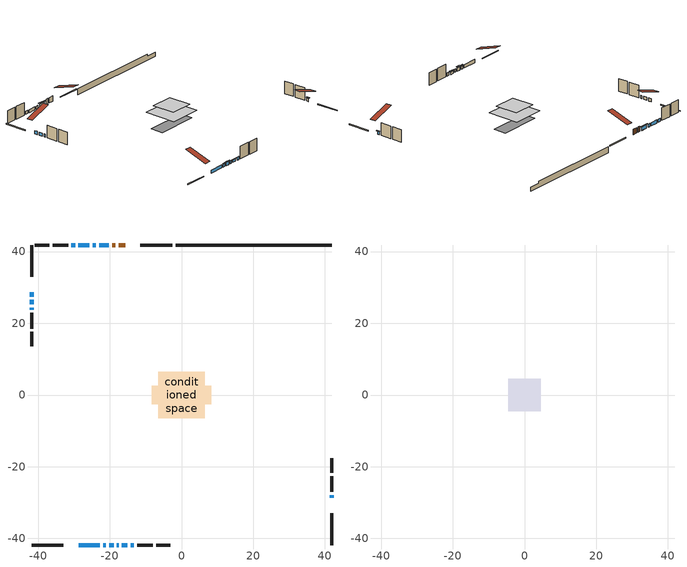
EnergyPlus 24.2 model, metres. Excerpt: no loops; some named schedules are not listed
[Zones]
conditioned space
 floor adiabatic (AdiabaticFloorConstruction): -6.42,-6.42 -6.42,6.42 6.42,6.42 6.42,-6.42 z3.05
 floor foundation (Slab1 construction): -8.31,-2.54 -8.31,2.54 8.31,2.54 8.31,-2.54 z-1.68
 wall outside (RimJoist1 construction): -2.55,41.82 -11.45,41.82 / -41.82,-41.82 -32.91,-41.82 / -41.82,41.82 -41.82,32.91 / 41.82,-41.82 41.82,-32.91 z0.61:0.91
 wall outside (AdiabaticWallConstruction 1): -15.67,41.82 -17.49,41.82 / -18.42,41.82 -19.33,41.82 z0.61:2.64
 wall outside (AdiabaticWallConstruction): -28.69,-41.82 -22.77,-41.82 / -41.82,28.7 -41.82,27.43 / -23.93,41.82 -24.78,41.82 / -41.82,26.5 -41.82,25.24 / -18.03,-41.82 -17.53,-41.82 / -41.82,24.31 -41.82,23.81 / -14.15,-41.82 -13.3,-41.82 / -25.71,41.82 -28.74,41.82 / -29.67,41.82 -30.68,41.82 z0.61:1.83; -21.84,-41.82 -21.05,-41.82 / 41.82,-28.7 41.82,-27.91 z0.61:1.75; -20.12,-41.82 -18.95,-41.82 / -20.26,41.82 -23,41.82 z0.61:1.93; -16.6,-41.82 -15.07,-41.82 z0.61:1.55
 wall outside (Wall1 construction): -31.61,41.82 -35.96,41.82 / -12.37,-41.82 -8.02,-41.82 / -41.82,22.88 -41.82,18.53 / 41.82,-26.98 41.82,-22.63 z0.61:5.49
 wall outside (Wall2 construction): -36.89,41.82 -40.89,41.82 / -7.09,-41.82 -3.09,-41.82 / -41.82,17.6 -41.82,13.6 / 41.82,-21.7 41.82,-17.7 z0.61:5.49
 wall foundation (FoundationWall1 construction): -1.62,41.82,-1.68 -1.62,41.82,0.61 37.47,41.82,0.61 37.47,41.82,-0.1 41.82,41.82,-0.1 41.82,41.82,-1.68
 window (WindowConstruction): -28.69,-41.82 -22.77,-41.82 z0.61:1.83
 window (WindowConstruction 5): -41.82,28.69 -41.82,27.43 z0.61:1.83
 window (WindowConstruction 6): -21.84,-41.82 -21.05,-41.82 z0.61:1.75
 window (WindowConstruction 7): -20.12,-41.82 -18.96,-41.82 z0.61:1.93
 window (WindowConstruction 8): -20.26,41.82 -23,41.82 z0.61:1.93
 window (WindowConstruction 9): -23.93,41.82 -24.78,41.82 z0.61:1.83
 window (WindowConstruction 10): -41.82,26.5 -41.82,25.24 z0.61:1.83
 window (WindowConstruction 11): 41.82,-28.69 41.82,-27.91 z0.61:1.75
 window (WindowConstruction 12): -18.03,-41.82 -17.53,-41.82 z0.61:1.83
 window (WindowConstruction 13): -41.82,24.31 -41.82,23.81 z0.61:1.83
 window (WindowConstruction 1): -16.6,-41.82 -15.07,-41.82 z0.61:1.55
 window (WindowConstruction 2): -14.14,-41.82 -13.3,-41.82 z0.61:1.83
 window (WindowConstruction 3): -25.71,41.82 -28.74,41.82 z0.61:1.83
 window (WindowConstruction 4): -29.67,41.82 -30.68,41.82 z0.61:1.83
 door (Door): -15.67,41.82 -17.49,41.82 z0.61:2.64
 door (Door 1): -18.42,41.82 -19.33,41.82 z0.61:2.64
 ceiling adiabatic (AdiabaticFloorConstruction): 6.42,-6.42 6.42,6.42 -6.42,6.42 -6.42,-6.42 z3.05
attic - vented
 floor to conditioned space (Floor1 construction Reversed): -4.6,-4.6 -4.6,4.6 4.6,4.6 4.6,-4.6 z5.49
 roof outside (Roof1 construction): -14.74,41.82,5.49 -14.74,32.86,8.47 -12.38,32.86,8.47 -12.38,41.82,5.49; -29.62,-41.82,5.49 -29.62,-32.86,8.47 -31.98,-32.86,8.47 -31.98,-41.82,5.49; -41.82,29.62,5.49 -32.86,29.62,8.47 -32.86,31.98,8.47 -41.82,31.98,5.49; 41.82,-29.62,5.49 32.86,-29.62,8.47 32.86,-31.98,8.47 41.82,-31.98,5.49
shading: -20.75,-41.82 -22.14,-41.82 -22.14,-42.12 -20.75,-42.12 z2.05; -18.66,-41.82 -20.42,-41.82 -20.42,-42.12 -18.66,-42.12 z2.23; -23.3,41.82 -19.96,41.82 -19.96,42.12 -23.3,42.12 z2.23; 41.82,-27.61 41.82,-28.99 42.12,-28.99 42.12,-27.61 z2.05; -14.78,-41.82 -16.9,-41.82 -16.9,-42.12 -14.78,-42.12 z1.85
[Building]
Building 1: Terrain=Suburbs
[Site:Location]
Quebec Intl AP_QC: Latitude {deg}=46.8; Longitude {deg}=-71.38; Time Zone {hr}=-5; Elevation {m}=74; Keep Site Location Information=Yes
[Site:GroundTemperature:Shallow]
0.0108218, -2.24938, -2.43038, -1.3578, 2.94801, 7.23376, 10.9493, 13.303, 13.5029, 11.5886, 7.96783, 3.81355
[Site:WaterMainsTemperature]
Calculation Method=Schedule; Temperature Schedule=mains temperature schedule
[Material] Roughness=Rough; Thermal Absorptance=0.9
Name | Thickness {m} | Conductivity {W/m-K} | Density {kg/m3} | Specific Heat {J/kg-K} | Solar Absorptance | Visible Absorptance
asphalt or fiberglass shingles | 0.00635 | 0.162714 | 1121.4 | 1465.45 | 0.84 | 0.84
ceiling loosefill ins | 0.169333 | 0.0480833 | 16.02 | 1046.75 | 0.7 | 0.7
ceiling stud and cavity | 0.1397 | 0.0896465 | 65.682 | 1177.47 | 0.7 | 0.7
concrete 4.0 in. | 0.1016 | 1.803125 | 2242.8 | 837.4 | 0.7 | 0.7
concrete 8.0 in. | 0.2032 | 1.803125 | 2242.8 | 837.4 | 0.7 | 0.7
door material | 0.04445 | 0.0451087 | 512.64 | 1214.23 | 0.7 | 0.7
exterior vertical ins | 0.0536725 | 0.029427 | 32.04 | 1214.23 | 0.7 | 0.7
floor covering | 0.0127 | 0.0433444 | 54.468 | 1339.84 | 0.6 | 0.6
floor rigid ins; wall rigid ins 1 | 0.512978 | 0.029427 | 32.04 | 1214.23 | 0.7 | 0.7
floor stud and cavity | 0.1397 | 1.75129 | 37.0049 | 1207.88 | 0.7 | 0.7
furniture material conditioned space 1 | 0.1524 | 0.115458 | 640.8 | 1214.23 | 0.6 | 0.6
gypsum board | 0.0127 | 0.160291 | 801 | 837.4 | 0.6 | 0.6
gypsum board 1 | 0.0127 | 0.160291 | 801 | 837.4 | 0.7 | 0.7
osb sheathing 0.5 in. | 0.0127 | 0.115458 | 512.64 | 1214.23 | 0.7 | 0.7
osb sheathing 0.75 in. | 0.01905 | 0.115458 | 512.64 | 1214.23 | 0.7 | 0.7
osb sheathing 2.0 in. | 0.0508 | 0.115458 | 512.64 | 1214.23 | 0.7 | 0.7
rim joist rigid ins; wall rigid ins | 0.051816 | 0.029427 | 32.04 | 1214.23 | 0.7 | 0.7
rim joist stud and cavity | 0.0508 | 0.0327253 | 125.044 | 1163.47 | 0.6 | 0.6
wall stud and cavity | 0.1397 | 0.136321 | 139.0536 | 1170.24 | 0.7 | 0.7
wall stud and cavity 1 | 0.1397 | 0.138462 | 139.0536 | 1170.24 | 0.7 | 0.7
wall stud and cavity 2 | 0.0889 | 0.380278 | 52.3479 | 1209.89 | 0.7 | 0.7
wall stud and cavity 3 | 0.0889 | 0.391764 | 83.0341 | 1211.67 | 0.7 | 0.7
wood siding | 0.0254 | 0.102417 | 544.68 | 1172.36 | 0 | 0
wood siding 1; wood siding 2; wood siding 3 | 0.0254 | 0.102417 | 544.68 | 1172.36 | 0.7 | 0.7
[WindowMaterial:SimpleGlazingSystem]
Name | U-Factor {W/m2-K} | Solar Heat Gain Coefficient
WindowMaterial | 2.88386 | 0.7
WindowMaterial 1 | 2.95994 | 0.63
WindowMaterial 2 | 2.94518 | 0.64
WindowMaterial 3 | 2.909975 | 0.68
WindowMaterial 4 | 3.03319 | 0.57
WindowMaterial 5 | 2.918492 | 0.67
WindowMaterial 6 | 2.94859 | 0.64
WindowMaterial 7 | 2.91111 | 0.67
WindowMaterial 8 | 2.94348 | 0.64
WindowMaterial 9 | 2.98322 | 0.61
[Construction]
AdiabaticFloorConstruction: floor stud and cavity, floor rigid ins, osb sheathing 0.75 in., floor covering
AdiabaticWallConstruction: wood siding 2, wall rigid ins 1, wall stud and cavity 2, gypsum board
AdiabaticWallConstruction 1: wood siding 3, wall rigid ins 1, wall stud and cavity 2, gypsum board
Door; Door 1: door material
Floor1 construction Reversed: gypsum board, ceiling stud and cavity, ceiling loosefill ins
FoundationWall1 construction: concrete 8.0 in., gypsum board 1
furniture construction conditioned space 1: furniture material conditioned space 1
PartitionWallConstruction: gypsum board, wall stud and cavity 3, gypsum board
RimJoist1 construction: wood siding 1, rim joist rigid ins, osb sheathing 2.0 in., rim joist stud and cavity
Roof1 construction: asphalt or fiberglass shingles
Slab1 construction: concrete 4.0 in.
Wall1 construction: wood siding, wall rigid ins, osb sheathing 0.5 in., wall stud and cavity, gypsum board
Wall2 construction: wood siding, wall rigid ins, osb sheathing 0.5 in., wall stud and cavity 1, gypsum board
WindowConstruction: WindowMaterial
WindowConstruction 1: WindowMaterial 1
WindowConstruction 10; WindowConstruction 5; WindowConstruction 7: WindowMaterial 5
WindowConstruction 11; WindowConstruction 6: WindowMaterial 6
WindowConstruction 12; WindowConstruction 13: WindowMaterial 9
WindowConstruction 2: WindowMaterial 2
WindowConstruction 3: WindowMaterial 3
WindowConstruction 4: WindowMaterial 4
WindowConstruction 8: WindowMaterial 7
WindowConstruction 9: WindowMaterial 8
[Zone] Multiplier=1; Part of Total Floor Area=Yes
Name | Volume {m3}
attic - vented | 41.0186
conditioned space | 623.4
[Space]
Name | Zone | Volume {m3}
attic - vented 1 | attic - vented | 41.0186
conditioned space 1 | conditioned space | 623.4
[ZoneInfiltration:EffectiveLeakageArea]
infil attic - vented 1: Zone or Space=attic - vented 1; Schedule=Always On Discrete; Effective Air Leakage Area {cm2}=3124.06; Stack Coefficient=0.00020767; Wind Coefficient=9.73659e-06
[ZoneMixing]
whole house fan mix: Zone or Space=attic - vented; Schedule=Always On Continuous; Design Flow Rate Calculation Method=Flow/Zone; Design Flow Rate {m3/s}=0; Source Zone or Space=conditioned space
[SurfaceProperty:ExposedFoundationPerimeter]
Slab1: Exposed Perimeter Calculation Method=TotalExposedPerimeter; Total Exposed Perimeter {m}=43.434
[InternalMass] Zone or ZoneList=conditioned space; Space or SpaceList=conditioned space 1
Name | Construction | Surface Area {m2}
furniture mass conditioned space 1 | furniture construction conditioned space 1 | 99.7639
partition wall mass | PartitionWallConstruction | 249.41
[Lights]
interior lighting: Zone or ZoneList or Space or SpaceList=conditioned space 1; Schedule=interior lighting schedule; Design Level Calculation Method=LightingLevel; Lighting Level {W}=343.2; Return Air Fraction=0; Fraction Radiant=0.6; Fraction Visible=0.2; Fraction Replaceable=1
[People]
occupants: Zone or ZoneList or Space or SpaceList=conditioned space 1; Number of People Schedule=occupants schedule; Number of People Calculation Method=People; Number of People=3; Fraction Radiant=0.314171; Sensible Heat Fraction=0.56303; Activity Level Schedule=occupants activity schedule; Carbon Dioxide Generation Rate {m3/s-W}=0; Enable ASHRAE 55 Comfort Warnings=No; Mean Radiant Temperature Calculation Type=EnclosureAveraged
[ElectricEquipment] Zone or ZoneList or Space or SpaceList=conditioned space 1; Design Level Calculation Method=EquipmentLevel
Name | Schedule | Design Level {W} | Fraction Latent | Fraction Radiant | Fraction Lost
clothes dryer | clothes dryer schedule | 140.772 | 0.015 | 0.081 | 0.85
clothes washer | clothes washer schedule | 32.1985 | 0.03 | 0.162 | 0.7
cooking range | cooking range schedule | 215.147 | 0.08 | 0.432 | 0.2
dishwasher | dishwasher schedule | 66.8632 | 0.3 | 0.18 | 0.4
fridge | fridge schedule | 72.9452 | 0 | 0.6 | 0
mech vent house fan | mech vent house fan schedule | 340 | 0 | 0 | 1
mech vent house fan cfis | mech vent house fan cfis schedule | 0 | 0 | 0 | 0
misc plug loads | misc plug loads schedule | 494.7 | 0.045 | 0.513 | 0.1
whole house fan | Always On Discrete | 0 | 0 | 0 | 1
[OtherEquipment] Zone or ZoneList or Space or SpaceList=conditioned space 1; Design Level Calculation Method=EquipmentLevel
Name | Fuel Type | Schedule | Design Level {W} | Fraction Latent | Fraction Radiant | Fraction Lost
clothes dryer 1 | Electricity | clothes dryer schedule | 0 | 0.015 | 0.081 | 0.85
cooking range 1 | Electricity | cooking range schedule | 0 | 0.08 | 0.432 | 0.2
general water use latent | None | general water use schedule | 62.594 | 1 | 0 | 0
general water use sensible | None | general water use schedule | -61.6891 | 0 | 0.6 | 0
mech vent house fan latent load | None | Always On Discrete | 0 | 1 | 0 | 0
mech vent house fan sensible load | None | Always On Discrete | 0 | 0 | 0 | 0
water heater energy adjustment1 | Electricity | Always On Discrete | 0.01 | 0 | 0 | 1
[ZoneInfiltration:DesignFlowRate] Zone or ZoneList or Space or SpaceList=conditioned space 1; Schedule=Always On Discrete; Design Flow Rate Calculation Method=Flow/Zone; Design Flow Rate {m3/s}=0
infil flow; natural vent flow; whole house fan flow
[ZoneControl:Thermostat]
conditioned space Thermostat: Zone or ZoneList=conditioned space; Control Type Schedule=conditioned space Thermostat Schedule; Control 1=conditioned space temperature setpoint; Temperature Difference Between Cutout And Setpoint {deltaC}=0
[ZoneHVAC:Baseboard:Convective:Electric]
electric baseboard: Availability Schedule=Always On Discrete; Heating Design Capacity {W}=11600.9; Efficiency=1
[AirLoopHVAC:UnitarySystem]
unit heater unitary system: Control Type=Load; Controlling Zone or Thermostat Location=conditioned space; Dehumidification Control Type=None; Availability Schedule=Always On Discrete; Supply Fan=unit heater supply fan; Fan Placement=BlowThrough; Supply Air Fan Operating Mode Schedule=unit heater auto fan schedule; Heating Coil=unit heater htg coil; DX Heating Coil Sizing Ratio=1; Use DOAS DX Cooling Coil=No; Minimum Supply Air Temperature {C}=2; Latent Load Control=SensibleOnlyLoadControl; Cooling Supply Air Flow Rate Method=None; Heating Supply Air Flow Rate Method=SupplyAirFlowRate; Heating Supply Air Flow Rate {m3/s}=0.00141584; No Load Supply Air Flow Rate Method=SupplyAirFlowRate; No Load Supply Air Flow Rate {m3/s}=0; No Load Supply Air Flow Rate Control Set To Low Speed=Yes; Maximum Supply Air Temperature {C}=48.8889; Maximum Outdoor Dry-Bulb Temperature for Supplemental Heater Operation {C}=21; Ancillary On-Cycle Electric Power {W}=0; Ancillary Off-Cycle Electric Power {W}=0
[Fan:SystemModel]
unit heater supply fan: Availability Schedule=Always On Discrete; Design Maximum Air Flow Rate {m3/s}=0.00141584; Speed Control Method=Discrete; Electric Power Minimum Flow Rate Fraction=0.2; Design Pressure Rise {Pa}=500; Motor Efficiency=1; Motor In Air Stream Fraction=1; Design Electric Power Consumption {W}=Autosize; Design Power Sizing Method=PowerPerFlow; Electric Power Per Unit Flow Rate {W/(m3/s)}=1e-06; Electric Power Per Unit Flow Rate Per Unit Pressure {W/((m3/s)-Pa)}=1.66667; Fan Total Efficiency=0.7; Motor Loss Radiative Fraction=0; Number of Speeds=1; Speed Flow Fraction 1=1; Speed Electric Power Fraction 1=1
[Coil:Heating:Fuel]
unit heater htg coil: Availability Schedule=Always On Discrete; Fuel Type=OtherFuel1; Burner Efficiency=0.3; Nominal Capacity {W}=0.293071; On Cycle Parasitic Electric Load {W}=0; Off Cycle Parasitic Fuel Load {W}=0
[Zone equipment]
conditioned space: electric baseboard, unit heater unitary system
[Foundation:Kiva]
Foundation Kiva 1: Initial Indoor Air Temperature {C}=21; Wall Height Above Grade {m}=0.609996; Wall Depth Below Slab {m}=0.2032; Custom Block Material Name 1=exterior vertical ins; Custom Block Depth 1 {m}=2.28999; Custom Block X Position 1 {m}=0.2159; Custom Block Z Position 1 {m}=0
[Foundation:Kiva:Settings]
Soil Conductivity {W/m-K}=0.849921; Soil Density {kg/m3}=1842.3; Soil Specific Heat {J/kg-K}=418.7; Ground Solar Absorptivity=0.9; Ground Thermal Absorptivity=0.9; Ground Surface Roughness {m}=0.03; Far-Field Width {m}=40; Deep-Ground Boundary Condition=ZeroFlux; Deep-Ground Depth {m}=40; Minimum Cell Dimension {m}=0.2; Maximum Cell Growth Coefficient=3; Simulation Timestep=Timestep
[Exterior:Lights]
exterior lighting: Schedule=exterior lighting schedule; Design Level {W}=75.6
[EnergyManagementSystem:GlobalVariable]
infil_program_Qfan
infil_program_Qinf
natural_vent_program_Qnv
natural_vent_program_Qwhf
[EnergyManagementSystem:Sensor]
Name | Output:Variable or Output:Meter Index Key | Output:Variable or Output:Meter
airflow_gain | infil flow | Infiltration Sensible Heat Gain Energy
airflow_gain_1 | natural vent flow | Infiltration Sensible Heat Gain Energy
airflow_gain_2 | whole house fan flow | Infiltration Sensible Heat Gain Energy
airflow_loss | infil flow | Infiltration Sensible Heat Loss Energy
airflow_loss_1 | natural vent flow | Infiltration Sensible Heat Loss Energy
airflow_loss_2 | whole house fan flow | Infiltration Sensible Heat Loss Energy
clg_load_cond |  | Cooling:EnergyTransfer:Zone:CONDITIONED SPACE
clg_sp_s; clg_sp_s_1 | cooling setpoint | Schedule Value
clothes_dryer_exhaust_0_sch_s | clothes dryer exhaust 0 schedule | Schedule Value
conditioned_space_clg_unmet_s | conditioned space | Zone Cooling Setpoint Not Met Time
conditioned_space_htg_unmet_s | conditioned space | Zone Heating Setpoint Not Met Time
cool_season | cooling season schedule | Schedule Value
fridge_tin_s | conditioned space | Zone Mean Air Temperature
htg_load_cond |  | Heating:EnergyTransfer:Zone:CONDITIONED SPACE
htg_sp_s; htg_sp_s_1 | heating setpoint | Schedule Value
ig_ee_conv | clothes dryer | Electric Equipment Convective Heating Energy
ig_ee_conv_2 | cooking range | Electric Equipment Convective Heating Energy
ig_ee_conv_4 | fridge | Electric Equipment Convective Heating Energy
ig_ee_conv_5 | misc plug loads | Electric Equipment Convective Heating Energy
ig_ee_conv_6 | whole house fan | Electric Equipment Convective Heating Energy
ig_ee_rad | clothes dryer | Electric Equipment Radiant Heating Energy
ig_ee_rad_2 | cooking range | Electric Equipment Radiant Heating Energy
ig_ee_rad_4 | fridge | Electric Equipment Radiant Heating Energy
ig_ee_rad_5 | misc plug loads | Electric Equipment Radiant Heating Energy
ig_ee_rad_6 | whole house fan | Electric Equipment Radiant Heating Energy
ig_lgt_conv | interior lighting | Lights Convective Heating Energy
ig_lgt_rad | interior lighting | Lights Radiant Heating Energy
ig_lgt_vis | interior lighting | Lights Visible Radiation Heating Energy
ig_oe_conv | clothes dryer 1 | Other Equipment Convective Heating Energy
ig_oe_conv_1 | cooking range 1 | Other Equipment Convective Heating Energy
ig_oe_conv_2 | general water use latent | Other Equipment Convective Heating Energy
ig_oe_conv_3 | general water use sensible | Other Equipment Convective Heating Energy
ig_oe_conv_4 | water heater energy adjustment1 | Other Equipment Convective Heating Energy
ig_oe_rad | clothes dryer 1 | Other Equipment Radiant Heating Energy
ig_oe_rad_1 | cooking range 1 | Other Equipment Radiant Heating Energy
ig_oe_rad_2 | general water use latent | Other Equipment Radiant Heating Energy
ig_oe_rad_3 | general water use sensible | Other Equipment Radiant Heating Energy
ig_oe_rad_4 | water heater energy adjustment1 | Other Equipment Radiant Heating Energy
ig_ppl_conv | occupants | People Convective Heating Energy
ig_ppl_rad | occupants | People Radiant Heating Energy
im_conv | furniture mass conditioned space 1 | Surface Inside Face Convection Heat Gain Energy
im_conv_1 | partition wall mass | Surface Inside Face Convection Heat Gain Energy
im_ig | furniture mass conditioned space 1 | Surface Inside Face Internal Gains Radiation Heat Gain Energy
im_ig_1 | partition wall mass | Surface Inside Face Internal Gains Radiation Heat Gain Energy
im_lgt | furniture mass conditioned space 1 | Surface Inside Face Lights Radiation Heat Gain Energy
im_lgt_1 | partition wall mass | Surface Inside Face Lights Radiation Heat Gain Energy
im_sol | furniture mass conditioned space 1 | Surface Inside Face Solar Radiation Heat Gain Energy
im_sol_1 | partition wall mass | Surface Inside Face Solar Radiation Heat Gain Energy
im_surf | furniture mass conditioned space 1 | Surface Inside Face Net Surface Thermal Radiation Heat Gain Energy
im_surf_1 | partition wall mass | Surface Inside Face Net Surface Thermal Radiation Heat Gain Energy
mv_conv | mech vent house fan | Electric Equipment Convective Heating Energy
mv_conv_1 | mech vent house fan cfis | Electric Equipment Convective Heating Energy
mv_conv_2 | mech vent house fan latent load | Other Equipment Convective Heating Energy
mv_conv_3 | mech vent house fan sensible load | Other Equipment Convective Heating Energy
mv_rad | mech vent house fan | Electric Equipment Radiant Heating Energy
mv_rad_1 | mech vent house fan cfis | Electric Equipment Radiant Heating Energy
mv_rad_2 | mech vent house fan latent load | Other Equipment Radiant Heating Energy
mv_rad_3 | mech vent house fan sensible load | Other Equipment Radiant Heating Energy
natural_vent_s | natural vent schedule | Schedule Value
out_pb_s |  | Site Outdoor Air Barometric Pressure
out_wt_s |  | Site Outdoor Air Humidity Ratio
site_vw_s |  | Site Wind Speed
ss_back_out | Window1 | Surface Window Shortwave from Zone Back Out Window Heat Transfer Rate
ss_back_out_1 | Window10 | Surface Window Shortwave from Zone Back Out Window Heat Transfer Rate
ss_back_out_10 | Window3 | Surface Window Shortwave from Zone Back Out Window Heat Transfer Rate
ss_back_out_11 | Window5 | Surface Window Shortwave from Zone Back Out Window Heat Transfer Rate
ss_back_out_12 | Window6 | Surface Window Shortwave from Zone Back Out Window Heat Transfer Rate
ss_back_out_13 | Window8 | Surface Window Shortwave from Zone Back Out Window Heat Transfer Rate
ss_back_out_2 | Window11 | Surface Window Shortwave from Zone Back Out Window Heat Transfer Rate
ss_back_out_3 | Window12 | Surface Window Shortwave from Zone Back Out Window Heat Transfer Rate
ss_back_out_4 | Window13 | Surface Window Shortwave from Zone Back Out Window Heat Transfer Rate
ss_back_out_5 | Window15 | Surface Window Shortwave from Zone Back Out Window Heat Transfer Rate
ss_back_out_6 | Window16 | Surface Window Shortwave from Zone Back Out Window Heat Transfer Rate
ss_back_out_7 | Window17 | Surface Window Shortwave from Zone Back Out Window Heat Transfer Rate
ss_back_out_8 | Window18 | Surface Window Shortwave from Zone Back Out Window Heat Transfer Rate
ss_back_out_9 | Window19 | Surface Window Shortwave from Zone Back Out Window Heat Transfer Rate
ss_conv | Door1 | Surface Inside Face Convection Heat Gain Energy
ss_conv_1 | Door3 | Surface Inside Face Convection Heat Gain Energy
ss_conv_10 | Window18 | Surface Inside Face Convection Heat Gain Energy
ss_conv_11 | Window19 | Surface Inside Face Convection Heat Gain Energy
ss_conv_12 | Window3 | Surface Inside Face Convection Heat Gain Energy
ss_conv_13 | Window5 | Surface Inside Face Convection Heat Gain Energy
ss_conv_14 | Window6 | Surface Inside Face Convection Heat Gain Energy
ss_conv_15 | Window8 | Surface Inside Face Convection Heat Gain Energy
ss_conv_2 | Window1 | Surface Inside Face Convection Heat Gain Energy
ss_conv_3 | Window10 | Surface Inside Face Convection Heat Gain Energy
ss_conv_4 | Window11 | Surface Inside Face Convection Heat Gain Energy
ss_conv_5 | Window12 | Surface Inside Face Convection Heat Gain Energy
ss_conv_6 | Window13 | Surface Inside Face Convection Heat Gain Energy
ss_conv_7 | Window15 | Surface Inside Face Convection Heat Gain Energy
ss_conv_8 | Window16 | Surface Inside Face Convection Heat Gain Energy
ss_conv_9 | Window17 | Surface Inside Face Convection Heat Gain Energy
ss_ig | Door1 | Surface Inside Face Internal Gains Radiation Heat Gain Energy
ss_ig_1 | Door3 | Surface Inside Face Internal Gains Radiation Heat Gain Energy
ss_ig_10 | Window18 | Surface Inside Face Internal Gains Radiation Heat Gain Energy
ss_ig_11 | Window19 | Surface Inside Face Internal Gains Radiation Heat Gain Energy
ss_ig_12 | Window3 | Surface Inside Face Internal Gains Radiation Heat Gain Energy
ss_ig_13 | Window5 | Surface Inside Face Internal Gains Radiation Heat Gain Energy
ss_ig_14 | Window6 | Surface Inside Face Internal Gains Radiation Heat Gain Energy
ss_ig_15 | Window8 | Surface Inside Face Internal Gains Radiation Heat Gain Energy
ss_ig_2 | Window1 | Surface Inside Face Internal Gains Radiation Heat Gain Energy
ss_ig_3 | Window10 | Surface Inside Face Internal Gains Radiation Heat Gain Energy
ss_ig_4 | Window11 | Surface Inside Face Internal Gains Radiation Heat Gain Energy
ss_ig_5 | Window12 | Surface Inside Face Internal Gains Radiation Heat Gain Energy
ss_ig_6 | Window13 | Surface Inside Face Internal Gains Radiation Heat Gain Energy
ss_ig_7 | Window15 | Surface Inside Face Internal Gains Radiation Heat Gain Energy
ss_ig_8 | Window16 | Surface Inside Face Internal Gains Radiation Heat Gain Energy
ss_ig_9 | Window17 | Surface Inside Face Internal Gains Radiation Heat Gain Energy
ss_lgt | Door1 | Surface Inside Face Lights Radiation Heat Gain Energy
ss_lgt_1 | Door3 | Surface Inside Face Lights Radiation Heat Gain Energy
ss_sol | Door1 | Surface Inside Face Solar Radiation Heat Gain Energy
ss_sol_1 | Door3 | Surface Inside Face Solar Radiation Heat Gain Energy
ss_surf | Door1 | Surface Inside Face Net Surface Thermal Radiation Heat Gain Energy
ss_surf_1 | Door3 | Surface Inside Face Net Surface Thermal Radiation Heat Gain Energy
ss_surf_10 | Window18 | Surface Inside Face Net Surface Thermal Radiation Heat Gain Energy
ss_surf_11 | Window19 | Surface Inside Face Net Surface Thermal Radiation Heat Gain Energy
ss_surf_12 | Window3 | Surface Inside Face Net Surface Thermal Radiation Heat Gain Energy
ss_surf_13 | Window5 | Surface Inside Face Net Surface Thermal Radiation Heat Gain Energy
ss_surf_14 | Window6 | Surface Inside Face Net Surface Thermal Radiation Heat Gain Energy
ss_surf_15 | Window8 | Surface Inside Face Net Surface Thermal Radiation Heat Gain Energy
ss_surf_2 | Window1 | Surface Inside Face Net Surface Thermal Radiation Heat Gain Energy
ss_surf_3 | Window10 | Surface Inside Face Net Surface Thermal Radiation Heat Gain Energy
ss_surf_4 | Window11 | Surface Inside Face Net Surface Thermal Radiation Heat Gain Energy
ss_surf_5 | Window12 | Surface Inside Face Net Surface Thermal Radiation Heat Gain Energy
ss_surf_6 | Window13 | Surface Inside Face Net Surface Thermal Radiation Heat Gain Energy
ss_surf_7 | Window15 | Surface Inside Face Net Surface Thermal Radiation Heat Gain Energy
ss_surf_8 | Window16 | Surface Inside Face Net Surface Thermal Radiation Heat Gain Energy
ss_surf_9 | Window17 | Surface Inside Face Net Surface Thermal Radiation Heat Gain Energy
ss_trans_in | Window1 | Surface Window Transmitted Solar Radiation Rate
ss_trans_in_1 | Window10 | Surface Window Transmitted Solar Radiation Rate
ss_trans_in_10 | Window3 | Surface Window Transmitted Solar Radiation Rate
ss_trans_in_11 | Window5 | Surface Window Transmitted Solar Radiation Rate
ss_trans_in_12 | Window6 | Surface Window Transmitted Solar Radiation Rate
ss_trans_in_13 | Window8 | Surface Window Transmitted Solar Radiation Rate
ss_trans_in_2 | Window11 | Surface Window Transmitted Solar Radiation Rate
